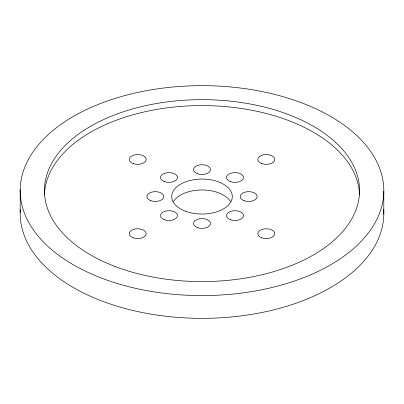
<?xml version="1.0" encoding="UTF-8"?>
<svg xmlns="http://www.w3.org/2000/svg" width="404" height="404" viewBox="0 0 404 404"><rect width="100%" height="100%" fill="white"/><g stroke="black" fill="none" stroke-linecap="round" stroke-linejoin="round"><path stroke-width="0.61" d="M383.8 191.425A181.805 104.964 0 0 1 109.893 281.118A181.805 104.964 0 0 1 112.307 99.318A181.805 104.964 0 0 1 383.8 191.425L383.8 214.186M20.2 189.814L20.2 212.575M173.493 201.515A30.3 17.493 0 0 1 202 189.951A30.3 17.493 0 0 1 230.507 201.515M383.674 209.388A181.805 104.964 0 0 1 202.167 318.347A181.805 104.964 0 0 1 20.316 209.58M44.485 194.319A157.565 90.971 0 0 1 202.409 105.59A157.565 90.971 0 0 1 359.535 194.794M186.032 211.423A30.3 17.493 0 0 0 232.285 197.107A30.3 17.493 0 0 0 187.683 181.138A30.3 17.493 0 0 0 186.032 211.423M164.534 181.669A8.484 4.898 0 0 0 177.482 177.659A8.484 4.898 0 0 0 164.994 173.19A8.484 4.898 0 0 0 164.534 181.669M150.642 200.637A8.484 4.898 0 0 0 163.802 196.864A8.484 4.898 0 0 0 151.566 192.168A8.484 4.898 0 0 0 150.642 200.637M164.534 219.771A8.484 4.898 0 0 0 177.482 215.761A8.484 4.898 0 0 0 164.994 211.292A8.484 4.898 0 0 0 164.534 219.771M197.303 227.578A8.484 4.898 0 0 0 210.469 223.806A8.484 4.898 0 0 0 198.228 219.109A8.484 4.898 0 0 0 197.303 227.578M230.527 219.771A8.484 4.898 0 0 0 243.476 215.761A8.484 4.898 0 0 0 230.987 211.292A8.484 4.898 0 0 0 230.527 219.771M243.971 200.637A8.484 4.898 0 0 0 257.131 196.864A8.484 4.898 0 0 0 244.89 192.168A8.484 4.898 0 0 0 243.971 200.637M230.527 181.669A8.484 4.898 0 0 0 243.476 177.659A8.484 4.898 0 0 0 230.987 173.19A8.484 4.898 0 0 0 230.527 181.669M197.303 173.695A8.484 4.898 0 0 0 210.469 169.922A8.484 4.898 0 0 0 198.228 165.231A8.484 4.898 0 0 0 197.303 173.695M133.249 163.61A8.484 4.898 0 0 0 146.203 159.6A8.484 4.898 0 0 0 133.714 155.131A8.484 4.898 0 0 0 133.249 163.61M261.807 163.61A8.484 4.898 0 0 0 274.76 159.6A8.484 4.898 0 0 0 262.267 155.131A8.484 4.898 0 0 0 261.807 163.61M261.807 237.83A8.484 4.898 0 0 0 274.76 233.82A8.484 4.898 0 0 0 262.267 229.351A8.484 4.898 0 0 0 261.807 237.83M133.249 237.83A8.484 4.898 0 0 0 146.203 233.82A8.484 4.898 0 0 0 133.714 229.351A8.484 4.898 0 0 0 133.249 237.83M115.701 266.731A157.565 90.971 0 0 0 359.318 195.713A157.565 90.971 0 0 0 130.982 109.413A157.565 90.971 0 0 0 115.701 266.731"/></g></svg>
